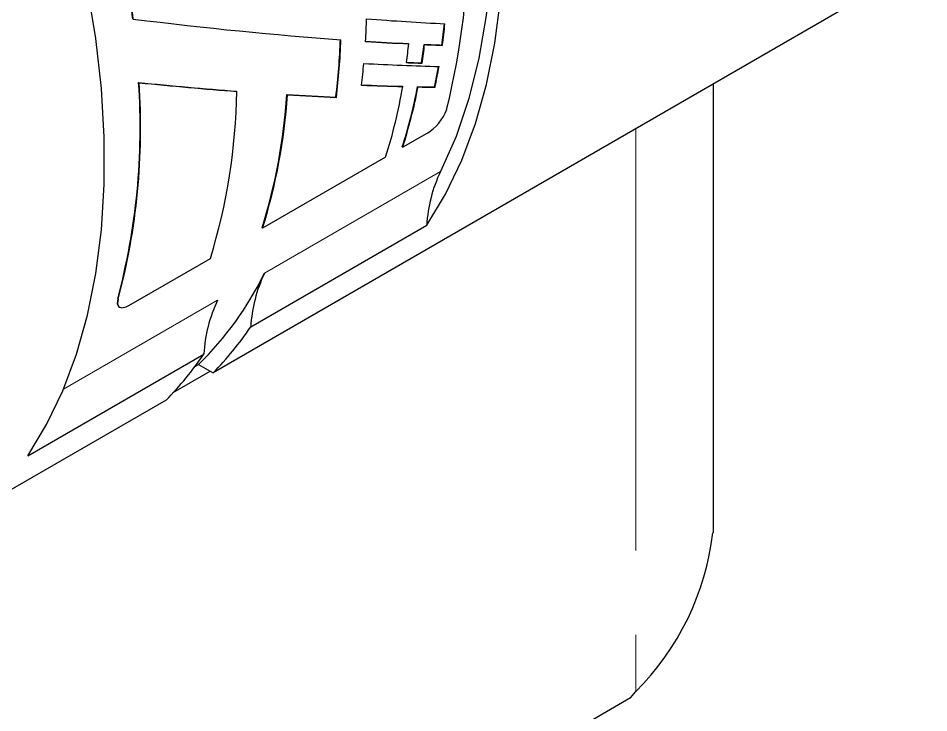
# Model space of a CAD drawing. Header units: millimetres. Extents: x 9.1 to 20.5, y 2.2 to 17.5.
# Drawn here: x 17.448 to 18.82, y 13.109 to 14.155 of the extents above; entities that cross this region are included whole.
import ezdxf

# ---------------------------------------------------------------- set-up
doc = ezdxf.new("R2010")
doc.units = ezdxf.units.MM
doc.linetypes.add('PHANTOM', pattern=[1.27, 0.635, -0.127, 0.127, -0.127, 0.127, -0.127])

msp = doc.modelspace()

# ---------------------------------------------------------------- linework, layer by layer
at = {"color": 7, "linetype": 'Continuous', "lineweight": 25}
for p, q in [((18.8198, 14.2433), (17.7415, 13.6208)), ((17.6206, 14.154), (17.6213, 14.1536)), ((18.0355, 14.1166), (18.0362, 14.1162)), ((18.0595, 14.1155), (18.0602, 14.1151)), ((18.0862, 14.1144), (18.0869, 14.114)), ((18.0557, 14.0875), (18.0564, 14.0871)), ((17.6292, 14.0582), (17.63, 14.0578)), ((18.0266, 14.0523), (18.0273, 14.0519)), ((18.0495, 14.0518), (18.0503, 14.0514)), ((18.0751, 14.0514), (18.0759, 14.0509)), ((18.4956, 13.3801), (18.4956, 14.0562)), ((17.7765, 14.0451), (17.7772, 14.0447)), ((17.8527, 14.0399), (17.8534, 14.0395)), ((17.9265, 14.036), (17.9272, 14.0356)), ((18.0635, 13.9815), (18.0272, 13.9606)), ((18.0265, 13.961), (18.0272, 13.9606)), ((18.0015, 13.9457), (17.816, 13.8387)), ((17.7982, 13.6901), (18.0634, 13.8432)), ((17.8153, 13.8391), (17.816, 13.8387)), ((17.6147, 13.7224), (17.7374, 13.7933)), ((17.5998, 13.72), (17.6005, 13.7196)), ((17.4623, 13.4962), (17.7275, 13.6493)), ((17.714, 13.6303), (17.7195, 13.6335)), ((17.7195, 13.6335), (17.7372, 13.6233)), ((17.6814, 13.5911), (17.7372, 13.6233)), ((17.7372, 13.6233), (17.7415, 13.6208)), ((17.6708, 13.58), (17.1083, 13.2553)), ((18.3706, 13.1316), (17.2792, 12.5015)), ((18.3706, 13.1316), (18.3785, 13.1411))]:
    msp.add_line(p, q, dxfattribs=at)
at = {"color": 8, "linetype": 'PHANTOM', "lineweight": 18}
for p, q in [((18.3785, 13.9885), (18.3785, 13.1411)), ((17.819, 13.771), (18.0841, 13.9241)), ((17.5161, 13.5962), (17.7483, 13.7302)), ((17.5978, 13.7323), (17.5985, 13.7318))]:
    msp.add_line(p, q, dxfattribs=at)
at = {"color": 7, "linetype": 'Continuous', "lineweight": 25, "flags": 128}
for points in [[(18.0634, 13.8432), (18.0917, 13.89), (18.1162, 13.941), (18.1369, 13.9961), (18.1535, 14.055), (18.166, 14.1174), (18.1744, 14.183), (18.1786, 14.2515), (18.1786, 14.3226), (18.1744, 14.3959), (18.166, 14.4712), (18.1535, 14.5481), (18.1369, 14.6261), (18.1162, 14.705), (18.0917, 14.7844), (18.0634, 14.8639)], [(18.0841, 14.759), (18.1075, 14.6791), (18.1268, 14.5999), (18.1419, 14.5216), (18.1527, 14.4448), (18.1593, 14.3698), (18.1614, 14.2969), (18.1593, 14.2266), (18.1527, 14.1591), (18.1419, 14.0948), (18.1268, 14.034), (18.1075, 13.977), (18.0841, 13.9241)], [(17.4623, 13.4962), (17.4907, 13.543), (17.5152, 13.594), (17.5358, 13.6491), (17.5524, 13.708), (17.565, 13.7704), (17.5734, 13.836), (17.5776, 13.9045), (17.5776, 13.9756), (17.5734, 14.049), (17.565, 14.1242), (17.5524, 14.2011), (17.5358, 14.2791), (17.5152, 14.358), (17.4907, 14.4374), (17.4623, 14.5169)], [(17.5978, 13.7323), (17.5969, 13.7252), (17.5988, 13.7207), (17.6, 13.7203)], [(17.5985, 13.7318), (17.5976, 13.7248), (17.5996, 13.7203), (17.6042, 13.7188), (17.6107, 13.7204), (17.6147, 13.7224)]]:
    msp.add_lwpolyline(points, dxfattribs=at)
at = {"color": 7, "linetype": 'Continuous', "lineweight": 25}
for centre, radius, start, end in [((16.9583, 14.2953), 1.1686, 346.2495, 13.7505), ((16.0941, 13.962), 1.5385, 7.1694, 10.9418), ((16.0939, 13.9616), 1.5394, 7.164, 10.9337), ((16.8812, 14.1856), 1.092, 356.5541, 358.332), ((17.1374, 14.2463), 0.958, 352.0844, 354.0392), ((17.1371, 14.2459), 0.9589, 352.0913, 354.0442), ((16.9054, 14.1605), 1.0286, 353.052, 357.906), ((16.9052, 14.1601), 1.0296, 353.0579, 357.9077), ((17.0763, 14.215), 0.965, 352.4401, 354.1275), ((17.1288, 14.2269), 0.9373, 351.4488, 353.1738), ((17.1286, 14.2265), 0.9382, 351.4563, 353.1797), ((16.9947, 14.1769), 0.9781, 352.7829, 354.7073), ((17.2416, 14.23), 0.8524, 347.906, 350.0434), ((17.2414, 14.2296), 0.8534, 347.9171, 350.0523), ((16.6351, 13.9898), 0.9965, 345.0241, 3.9376), ((16.6349, 13.9893), 0.9974, 345.0376, 3.9338), ((17.2452, 14.186), 0.7935, 342.3739, 350.2711), ((17.2823, 14.1982), 0.7811, 342.3209, 349.1954), ((17.2821, 14.1978), 0.782, 342.338, 349.2051), ((16.8748, 14.0588), 0.9025, 342.8908, 359.1048), ((16.9909, 14.0964), 0.8636, 342.6633, 356.2459), ((16.9907, 14.096), 0.8646, 342.6797, 356.2486), ((18.0278, 14.0417), 0.07, 300.6589, 339.8581), ((18.2809, 13.8305), 0.2179, 154.5518, 176.653), ((17.3702, 13.9908), 0.4997, 314.3452, 333.9042), ((18.0157, 13.6774), 0.2179, 154.5518, 176.653), ((17.945, 13.6366), 0.2179, 154.5518, 176.653), ((17.3961, 13.9613), 0.485, 315.4058, 326.0027), ((17.3254, 13.9205), 0.485, 315.4058, 326.0027), ((18.0928, 13.4271), 0.4042, 314.9619, 353.3233)]:
    msp.add_arc(centre, radius, start, end, dxfattribs=at)
for centre, major_axis, start_param, end_param in [((16.9848, 14.6382), (1.7782, -0.3827), 5.121867, 5.318719), ((17.0373, 14.6685), (1.7782, -0.3827), 5.309534, 5.389628), ((16.9848, 14.6382), (1.7768, -0.3824), 5.343623, 5.388184), ((16.9848, 14.6382), (1.7782, -0.3827), 5.34357, 5.388095), ((16.9848, 14.6382), (1.7768, -0.3824), 5.405031, 5.424031), ((16.9848, 14.6382), (1.7782, -0.3827), 5.404928, 5.423912), ((16.9323, 14.6079), (1.7782, -0.3827), 5.377684, 5.458372), ((16.9393, 14.6119), (1.7768, -0.3824), 5.417957, 5.434873), ((16.9393, 14.6119), (1.7782, -0.3827), 5.417844, 5.434745), ((16.8475, 14.5589), (1.7768, -0.3824), 5.211284, 5.305803), ((16.8475, 14.5589), (1.7782, -0.3827), 5.211336, 5.305779), ((16.8798, 14.5776), (1.7768, -0.3824), 5.412026, 5.45697), ((16.8798, 14.5776), (1.7782, -0.3827), 5.411917, 5.456824), ((16.8798, 14.5776), (1.7768, -0.3824), 5.473951, 5.493229), ((16.8798, 14.5776), (1.7782, -0.3827), 5.473791, 5.493053), ((16.8475, 14.5589), (1.7768, -0.3824), 5.356842, 5.408093), ((16.8475, 14.5589), (1.7782, -0.3827), 5.356778, 5.407987)]:
    msp.add_ellipse(centre, major_axis=major_axis, ratio=0.203679, start_param=start_param, end_param=end_param, dxfattribs=at)

doc.saveas('drawing.dxf')
